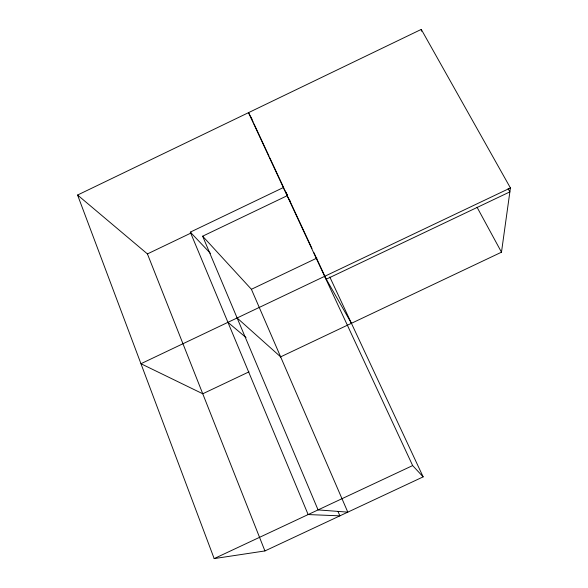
<?xml version="1.0" encoding="UTF-8"?>
<svg xmlns="http://www.w3.org/2000/svg" width="588" height="588" viewBox="0 0 588 588"><rect width="100%" height="100%" fill="white"/><g stroke="black" fill="none" stroke-linecap="round" stroke-linejoin="round"><path stroke-width="0.88" d="M280.395 356.975L501.483 252.193L510.421 187.939L421.273 29.4L77.579 195.04L214.172 558.6L264.923 550.941L423.154 476.868L329.78 276.963M338.085 511.641L339.886 515.845L308.141 514.559L190.306 232.135L283.342 187.557L287.282 194.819M77.579 195.04L147.426 253.92L191.137 232.973M202.639 236.192L251.407 289.289L347.802 512.141L318.071 509.906L202.639 236.192L287.142 195.731L290.193 201.324M251.407 289.289L316.903 258.081M510.421 187.939L140.951 363.722L202.75 393.776L249.003 371.851M214.172 558.6L412.651 465.578L423.154 476.868M227.938 322.334L246.041 337.556M237.126 317.968L280.638 356.865M190.306 232.135L210.416 253.34M324.635 276.331L351.426 323.312M508.083 188.689L509.87 191.879L326.274 279.204L313.896 252.612M477.059 207.255L501.483 252.193M251.914 119.107L248.511 112.661L412.651 465.578M250.878 117.137L253.193 122.12M253.965 123.789L269.047 156.202M269.819 157.863L283.739 187.785M285.672 191.938L287.223 195.26M289.156 199.42L311.963 248.452M147.426 253.92L264.923 550.941M421.273 29.4L421.427 31.23"/></g></svg>
